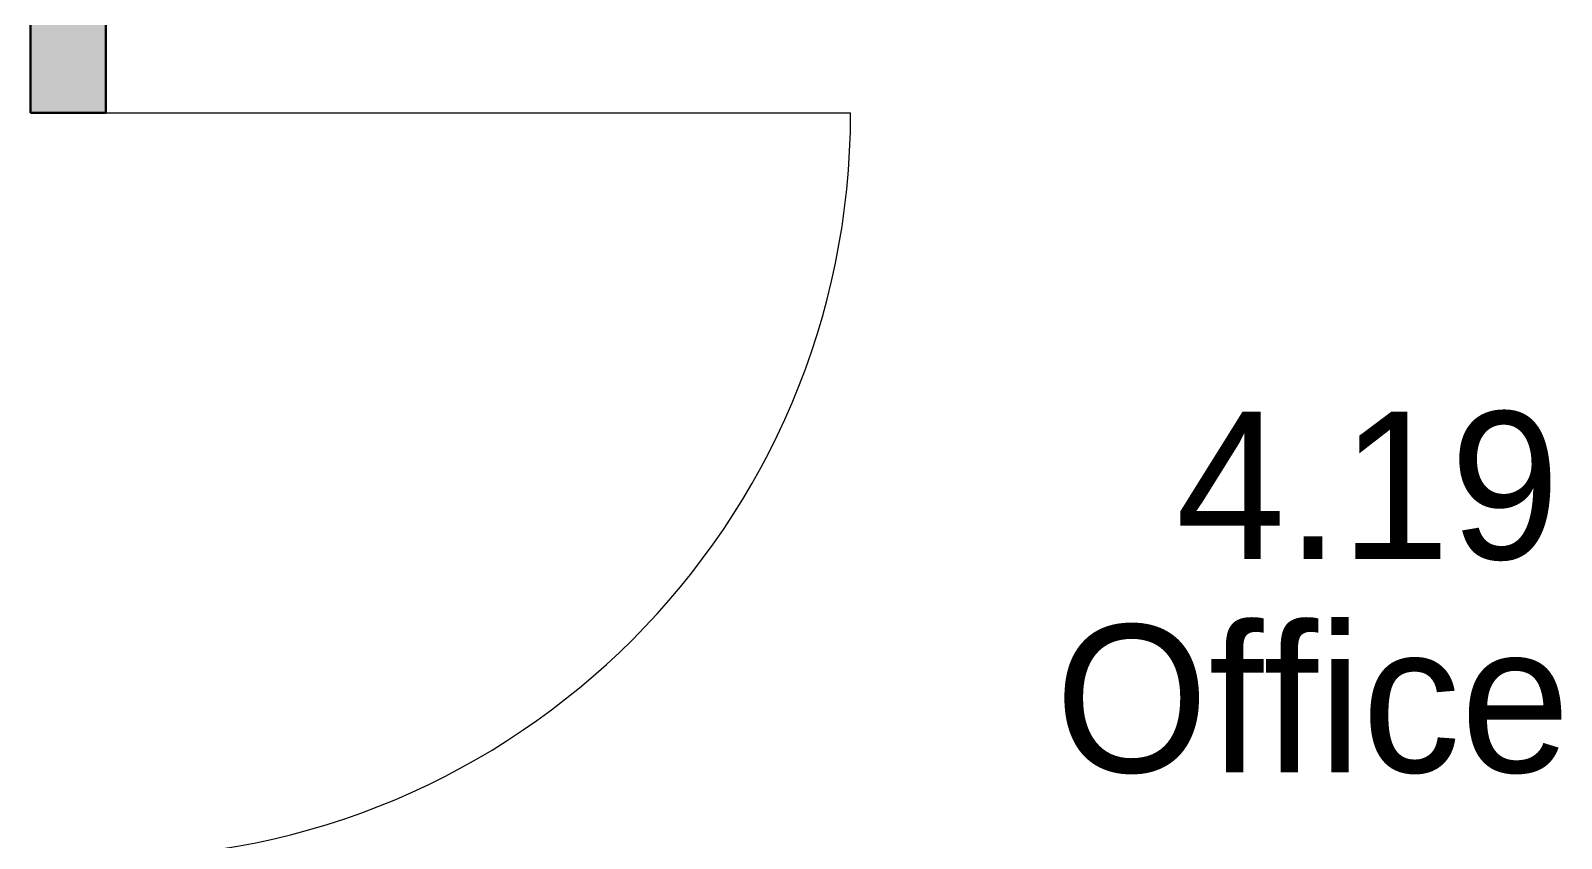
# Model space of a CAD drawing. Header units: millimetres. Extents: x 79795 to 317870, y -36033 to 97293.
# Drawn here: x 226351 to 228427, y 24854 to 25949 of the extents above; entities that cross this region are included whole.
import ezdxf

# ---------------------------------------------------------------- set-up
doc = ezdxf.new("R2010")
doc.units = ezdxf.units.MM
doc.header["$MEASUREMENT"] = 0
for name, color, linetype, lineweight in [('A-AREA-IDEN', 7, 'CONTINUOUS', 9), ('CSM-STL-XX-ZZ-M3-A-XXXX-00001_detached _19_04_21__rvt-1-Level 4$0$A-DOOR', 4, 'CONTINUOUS', 9), ('CSM-STL-XX-ZZ-M3-A-XXXX-00001_detached _19_04_21__rvt-1-Level 4$0$A-WALL-PATT', 7, 'CONTINUOUS', 9), ('CSM-STL-XX-ZZ-M3-A-XXXX-00001_detached _19_04_21__rvt-1-Level 4$0$I-WALL', 7, 'CONTINUOUS', 9)]:
    doc.layers.add(name, color=color, linetype=linetype, lineweight=lineweight)
doc.styles.add('Century Gothic', font='GOTHIC.TTF', dxfattribs={"height": 200})

msp = doc.modelspace()

# ---------------------------------------------------------------- hatches: boundary and pattern name
at = {"layer": 'CSM-STL-XX-ZZ-M3-A-XXXX-00001_detached _19_04_21__rvt-1-Level 4$0$A-WALL-PATT'}
h = msp.add_hatch(color=256, dxfattribs=at)
h.paths.add_polyline_path([(226452.8, 15208.3), (226452.8, 16727.8), (226350.8, 16727.8), (226350.8, 15208.3)], flags=0)
h.paths.add_polyline_path([(226452.8, 17737.8), (226452.8, 19427.8), (226350.8, 19427.8), (226350.8, 17737.8)], flags=0)
h.paths.add_polyline_path([(226350.8, 20437.8), (226452.8, 20437.8), (226452.8, 22127.3), (226350.8, 22127.3), (226350.8, 20983.1)], flags=0)
h.paths.add_polyline_path([(226350.8, 23137.3), (226452.8, 23137.3), (226452.8, 24827.3), (226350.8, 24827.3), (226350.8, 23587.4)], flags=0)
h.paths.add_polyline_path([(226452.8, 25837.3), (226452.8, 25956.3), (226350.8, 25956.3), (226350.8, 25837.3)], flags=0)

# ---------------------------------------------------------------- linework, layer by layer
at = {"layer": 'CSM-STL-XX-ZZ-M3-A-XXXX-00001_detached _19_04_21__rvt-1-Level 4$0$A-DOOR'}
msp.add_line((226452.8, 25837.3), (227462.8, 25837.3), dxfattribs=at)
msp.add_arc((226452.8, 25837.3), 1010, 270, 0, dxfattribs=at)
at = {"layer": 'CSM-STL-XX-ZZ-M3-A-XXXX-00001_detached _19_04_21__rvt-1-Level 4$0$I-WALL', "lineweight": 30}
for p, q in [((226350.8, 25956.3), (226350.8, 25837.3)), ((226452.8, 25837.3), (226452.8, 25956.3)), ((226350.8, 25837.3), (226452.8, 25837.3))]:
    msp.add_line(p, q, dxfattribs=at)

# ---------------------------------------------------------------- texts
at = {"layer": 'A-AREA-IDEN', "style": 'Century Gothic'}
for s, p in [('4.19', (227903.9, 25232.3)), ('Office', (227740, 24943.3))]:
    msp.add_text(s, height=200, dxfattribs=at).set_placement(p)

doc.saveas('drawing.dxf')
